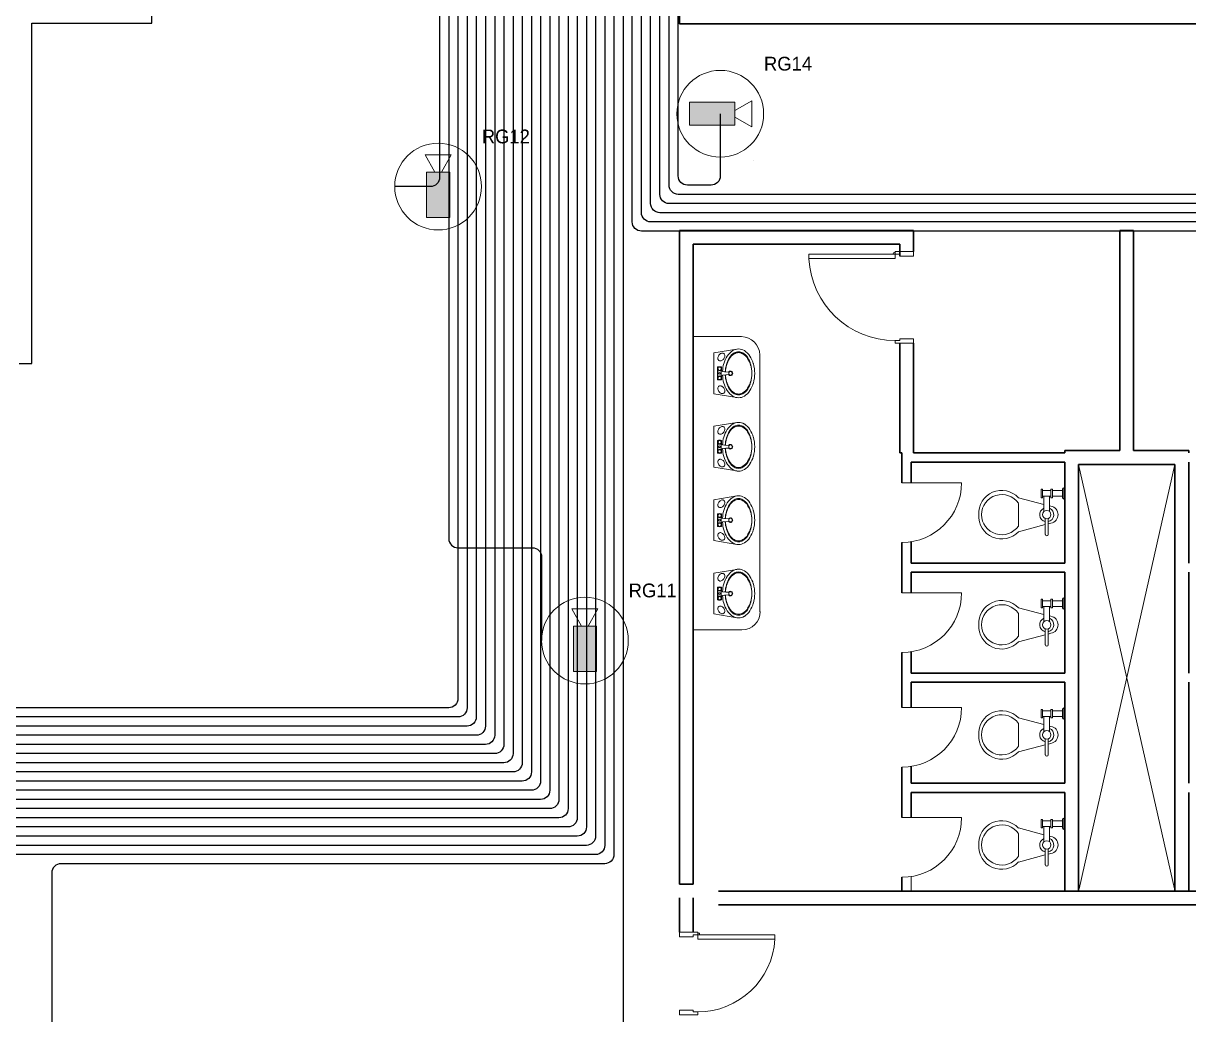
# Model space of a CAD drawing. Extents: x -59 to 582, y -1177 to 100.
# Drawn here: x 238.97 to 251.68, y -51.1 to -40.3 of the extents above; entities that cross this region are included whole.
import ezdxf
from ezdxf.enums import TextEntityAlignment as Align

# ---------------------------------------------------------------- set-up
doc = ezdxf.new("R2010")
doc.units = 0
doc.header["$LTSCALE"] = 0.15
for name, color, linetype in [('0 CCTV', 252, 'Continuous'), ('0 sockets', 252, 'Continuous'), ('AUTOINCR', 7, 'Continuous'), ('CCTV', 4, 'Continuous'), ('grocol', 252, 'Continuous')]:
    doc.layers.add(name, color=color, linetype=linetype)
for name, color, linetype, lineweight in [('anal', 252, 'Continuous', 20), ('DOOR', 252, 'Continuous', 20), ('E-LT-CKT-NM', 7, 'Continuous', 30), ('FIXT', 252, 'Continuous', 9), ('FUR', 252, 'Continuous', 9), ('sofa', 252, 'Continuous', 9), ('T-CCTV', 7, 'Continuous', 0), ('wall', 252, 'Continuous', 30), ('WC', 252, 'Continuous', 9)]:
    doc.layers.add(name, color=color, linetype=linetype, lineweight=lineweight)
doc.styles.add('SDC-TEXT-ARB', font='sdc-arb.shx')

# ---------------------------------------------------------------- blocks, each defined once
blk = doc.blocks.new('D90')
at = {"layer": 'DOOR'}
for points in [[(0.03, 0.2), (0.03, 1.04), (0.078, 1.04), (0.078, 0.2)], [(0.03, 0.2), (0, 0.2), (0, 0), (0.05, 0), (0.05, 0.15), (0.03, 0.15)], [(0.87, 0.2), (0.9, 0.2), (0.9, 0), (0.85, 0), (0.85, 0.15), (0.87, 0.15)]]:
    blk.add_lwpolyline(points, close=True, dxfattribs=at)
blk.add_circle((0.02, 0.21), 0.01, dxfattribs=at)
blk.add_arc((0.025, 0.197), 0.845, 0.2218, 86.3889, dxfattribs=at)
blk = doc.blocks.new('D100')
at = {"layer": 'DOOR'}
for points in [[(0.03, 0.2), (0.03, 1.14), (0.078, 1.14), (0.078, 0.2)], [(0.03, 0.2), (0, 0.2), (0, 0), (0.05, 0), (0.05, 0.15), (0.03, 0.15)], [(0.97, 0.2), (1, 0.2), (1, 0), (0.95, 0), (0.95, 0.15), (0.97, 0.15)]]:
    blk.add_lwpolyline(points, close=True, dxfattribs=at)
blk.add_circle((0.02, 0.21), 0.01, dxfattribs=at)
blk.add_arc((0.029, 0.2), 0.941, 0.0029, 86.9663, dxfattribs=at)
blk = doc.blocks.new('ARCH')
at = {"layer": 'anal'}
for p, q in [((46.275, 345.117), (46.8, 345.117)), ((47, 344.917), (47, 342.117)), ((46.806, 341.921), (46.275, 341.921))]:
    blk.add_line(p, q, dxfattribs=at)
for centre, start, end in [((46.8, 344.917), 0, 90), ((46.806, 342.121), 270, 0)]:
    blk.add_arc(centre, 0.2, start, end, dxfattribs=at)
at = {"layer": 'DOOR'}
for p, q in [((48.55, 343.525), (49.2, 343.525)), ((48.55, 342.325), (49.2, 342.325)), ((48.55, 341.075), (49.2, 341.075)), ((48.55, 339.875), (49.2, 339.875))]:
    blk.add_line(p, q, dxfattribs=at)
for centre in [(48.55, 343.525), (48.55, 342.325), (48.55, 341.075), (48.55, 339.875)]:
    blk.add_arc(centre, 0.65, 270, 0, dxfattribs=at)
at = {"layer": 'FIXT'}
for p, q in [((46.75, 344.981), (46.5, 344.94)), ((46.5, 344.94), (46.5, 344.495)), ((46.544, 344.786), (46.539, 344.787)), ((46.553, 344.787), (46.539, 344.787)), ((46.539, 344.787), (46.539, 344.647)), ((46.544, 344.786), (46.544, 344.78)), ((46.551, 344.786), (46.544, 344.786)), ((46.544, 344.754), (46.544, 344.68)), ((46.584, 344.787), (46.571, 344.787)), ((46.58, 344.786), (46.573, 344.786)), ((46.58, 344.786), (46.584, 344.787)), ((46.58, 344.786), (46.58, 344.78)), ((46.58, 344.754), (46.58, 344.68)), ((46.584, 344.787), (46.584, 344.756)), ((46.662, 344.73), (46.598, 344.737)), ((46.664, 344.731), (46.616, 344.735)), ((46.662, 344.73), (46.664, 344.731)), ((46.544, 344.648), (46.539, 344.647)), ((46.553, 344.647), (46.539, 344.647)), ((46.544, 344.648), (46.544, 344.654)), ((46.551, 344.648), (46.544, 344.648)), ((46.584, 344.647), (46.571, 344.647)), ((46.58, 344.648), (46.573, 344.648)), ((46.58, 344.648), (46.58, 344.654)), ((46.58, 344.648), (46.584, 344.647)), ((46.584, 344.647), (46.584, 344.678)), ((46.662, 344.704), (46.598, 344.697)), ((46.664, 344.703), (46.616, 344.699)), ((46.662, 344.704), (46.664, 344.703)), ((46.5, 344.495), (46.75, 344.453)), ((46.75, 344.181), (46.5, 344.14)), ((46.5, 344.14), (46.5, 343.695)), ((46.544, 343.986), (46.539, 343.987)), ((46.553, 343.987), (46.539, 343.987)), ((46.539, 343.987), (46.539, 343.847)), ((46.544, 343.986), (46.544, 343.98)), ((46.551, 343.986), (46.544, 343.986)), ((46.544, 343.954), (46.544, 343.88)), ((46.584, 343.987), (46.571, 343.987)), ((46.58, 343.986), (46.573, 343.986)), ((46.58, 343.986), (46.584, 343.987)), ((46.58, 343.986), (46.58, 343.98)), ((46.58, 343.954), (46.58, 343.88)), ((46.584, 343.987), (46.584, 343.956)), ((46.544, 343.848), (46.539, 343.847)), ((46.553, 343.847), (46.539, 343.847)), ((46.544, 343.848), (46.544, 343.854)), ((46.551, 343.848), (46.544, 343.848)), ((46.584, 343.847), (46.571, 343.847)), ((46.58, 343.848), (46.573, 343.848)), ((46.58, 343.848), (46.58, 343.854)), ((46.58, 343.848), (46.584, 343.847)), ((46.584, 343.847), (46.584, 343.878)), ((46.662, 343.93), (46.598, 343.937)), ((46.662, 343.904), (46.598, 343.897)), ((46.664, 343.931), (46.616, 343.935)), ((46.664, 343.903), (46.616, 343.899)), ((46.662, 343.93), (46.664, 343.931)), ((46.662, 343.904), (46.664, 343.903)), ((46.5, 343.695), (46.75, 343.653)), ((46.75, 343.381), (46.5, 343.34)), ((46.5, 343.34), (46.5, 342.895)), ((46.539, 343.187), (46.539, 343.047)), ((46.544, 343.186), (46.539, 343.187)), ((46.553, 343.187), (46.539, 343.187)), ((46.544, 343.186), (46.544, 343.18)), ((46.551, 343.186), (46.544, 343.186)), ((46.544, 343.154), (46.544, 343.08)), ((46.584, 343.187), (46.571, 343.187)), ((46.58, 343.186), (46.573, 343.186)), ((46.58, 343.186), (46.584, 343.187)), ((46.58, 343.186), (46.58, 343.18)), ((46.58, 343.154), (46.58, 343.08)), ((46.584, 343.187), (46.584, 343.156)), ((46.584, 343.047), (46.584, 343.078)), ((46.662, 343.13), (46.598, 343.137)), ((46.662, 343.104), (46.598, 343.097)), ((46.664, 343.131), (46.616, 343.135)), ((46.664, 343.103), (46.616, 343.099)), ((46.662, 343.13), (46.664, 343.131)), ((46.662, 343.104), (46.664, 343.103)), ((46.544, 343.048), (46.539, 343.047)), ((46.553, 343.047), (46.539, 343.047)), ((46.544, 343.048), (46.544, 343.054)), ((46.551, 343.048), (46.544, 343.048)), ((46.584, 343.047), (46.571, 343.047)), ((46.58, 343.048), (46.573, 343.048)), ((46.58, 343.048), (46.58, 343.054)), ((46.58, 343.048), (46.584, 343.047)), ((46.5, 342.895), (46.75, 342.853)), ((46.75, 342.581), (46.5, 342.54)), ((46.5, 342.54), (46.5, 342.095)), ((46.544, 342.386), (46.539, 342.387)), ((46.553, 342.387), (46.539, 342.387)), ((46.539, 342.387), (46.539, 342.247)), ((46.544, 342.386), (46.544, 342.38)), ((46.551, 342.386), (46.544, 342.386)), ((46.544, 342.354), (46.544, 342.28)), ((46.584, 342.387), (46.571, 342.387)), ((46.58, 342.386), (46.573, 342.386)), ((46.58, 342.386), (46.584, 342.387)), ((46.58, 342.386), (46.58, 342.38)), ((46.58, 342.354), (46.58, 342.28)), ((46.584, 342.387), (46.584, 342.356)), ((46.662, 342.33), (46.598, 342.337)), ((46.662, 342.304), (46.598, 342.297)), ((46.664, 342.331), (46.616, 342.335)), ((46.664, 342.303), (46.616, 342.299)), ((46.662, 342.33), (46.664, 342.331)), ((46.662, 342.304), (46.664, 342.303)), ((46.544, 342.248), (46.539, 342.247)), ((46.553, 342.247), (46.539, 342.247)), ((46.544, 342.248), (46.544, 342.254)), ((46.551, 342.248), (46.544, 342.248)), ((46.584, 342.247), (46.571, 342.247)), ((46.58, 342.248), (46.573, 342.248)), ((46.58, 342.248), (46.58, 342.254)), ((46.58, 342.248), (46.584, 342.247)), ((46.584, 342.247), (46.584, 342.278)), ((46.5, 342.095), (46.75, 342.053))]:
    blk.add_line(p, q, dxfattribs=at)
for centre, radius in [((46.562, 344.767), 0.022), ((46.562, 344.767), 0.0173), ((46.562, 344.717), 0.0095), ((46.562, 344.667), 0.022), ((46.562, 344.667), 0.0173), ((46.562, 343.967), 0.022), ((46.562, 343.967), 0.0173), ((46.562, 343.867), 0.022), ((46.562, 343.867), 0.0173), ((46.562, 343.917), 0.0095), ((46.562, 343.167), 0.022), ((46.562, 343.067), 0.022), ((46.562, 343.167), 0.0173), ((46.562, 343.067), 0.0173), ((46.562, 343.117), 0.0095), ((46.562, 342.367), 0.022), ((46.562, 342.367), 0.0173), ((46.562, 342.317), 0.0095), ((46.562, 342.267), 0.022), ((46.562, 342.267), 0.0173)]:
    blk.add_circle(centre, radius, dxfattribs=at)
for centre, radius, start, end in [((46.769, 344.864), 0.119, 90, 122.0725), ((46.769, 344.864), 0.119, 57.9275, 90), ((46.591, 344.883), 0.0477, 162.1518, 181.6897), ((46.579, 344.882), 0.036, 181.6897, 205.9295), ((46.606, 344.878), 0.0632, 145, 162.1518), ((46.568, 344.877), 0.0237, 205.9295, 235), ((46.606, 344.878), 0.0632, 127.8482, 145), ((46.568, 344.877), 0.0237, 235, 264.0705), ((46.569, 344.889), 0.036, 264.0705, 288.3103), ((46.596, 344.89), 0.0477, 108.3103, 127.8482), ((46.592, 344.901), 0.036, 84.0705, 108.3103), ((46.566, 344.9), 0.0477, 288.3103, 307.8482), ((46.556, 344.913), 0.0632, 307.8482, 325), ((46.594, 344.914), 0.0237, 55, 84.0705), ((46.594, 344.914), 0.0237, 25.9295, 55), ((46.884, 344.747), 0.285, 146.5346, 164.6876), ((46.556, 344.913), 0.0632, 325, 342.1518), ((46.583, 344.908), 0.036, 1.6897, 25.9295), ((46.571, 344.908), 0.0477, 342.1518, 1.6897), ((46.884, 344.747), 0.255, 146.5346, 164.6876), ((46.884, 344.737), 0.255, 146.5346, 164.6876), ((46.814, 344.794), 0.202, 122.0725, 146.5346), ((46.814, 344.794), 0.172, 122.0725, 146.5346), ((46.814, 344.784), 0.172, 122.0725, 146.5346), ((46.769, 344.864), 0.0886, 90, 122.0725), ((46.769, 344.854), 0.0886, 90, 122.0725), ((46.769, 344.864), 0.0886, 57.9275, 90), ((46.769, 344.854), 0.0886, 57.9275, 90), ((46.725, 344.794), 0.172, 33.4654, 57.9275), ((46.725, 344.784), 0.172, 33.4654, 57.9275), ((46.725, 344.794), 0.202, 33.4654, 57.9275), ((46.655, 344.747), 0.255, 15.3124, 33.4654), ((46.655, 344.737), 0.255, 15.3124, 33.4654), ((46.655, 344.747), 0.285, 15.3124, 33.4654), ((46.533, 344.767), 0.0115, 315.8561, 44.1439), ((46.562, 344.796), 0.0115, 225.8561, 314.1439), ((46.562, 344.738), 0.0115, 45.8561, 134.1439), ((46.591, 344.767), 0.0115, 135.8561, 224.1439), ((46.6, 344.757), 0.02, 186.6527, 264.0223), ((46.604, 344.756), 0.02, 180, 254.9387), ((46.994, 344.717), 0.4, 164.6876, 176.8829), ((46.994, 344.717), 0.37, 164.6876, 177.3133), ((46.994, 344.707), 0.37, 164.6876, 175.771), ((46.681, 344.717), 0.025, 211.8827, 148.1173), ((46.565, 344.717), 0.0978, 352.2121, 7.7879), ((46.681, 344.717), 0.02, 90, 148.5007), ((46.565, 344.717), 0.099, 351.872, 8.128), ((46.681, 344.717), 0.02, 270, 90), ((46.545, 344.717), 0.37, 0, 15.3124), ((46.545, 344.707), 0.37, 1.5476, 15.3124), ((46.545, 344.727), 0.37, 344.6876, 358.4524), ((46.545, 344.717), 0.37, 344.6876, 0), ((46.545, 344.717), 0.4, 0, 15.3124), ((46.545, 344.717), 0.4, 344.6876, 0), ((46.533, 344.667), 0.0115, 315.8561, 44.1439), ((46.562, 344.696), 0.0115, 225.8561, 314.1439), ((46.562, 344.638), 0.0115, 45.8561, 134.1439), ((46.591, 344.667), 0.0115, 135.8561, 224.1439), ((46.6, 344.677), 0.02, 95.9777, 173.3473), ((46.604, 344.678), 0.02, 105.0613, 180), ((46.994, 344.717), 0.4, 183.1171, 195.3124), ((46.884, 344.687), 0.285, 195.3124, 213.4654), ((46.994, 344.717), 0.37, 182.6867, 195.3124), ((46.994, 344.727), 0.37, 184.229, 195.3124), ((46.884, 344.697), 0.255, 195.3124, 213.4654), ((46.884, 344.687), 0.255, 195.3124, 213.4654), ((46.681, 344.717), 0.02, 211.4993, 270), ((46.655, 344.697), 0.255, 326.5346, 344.6876), ((46.655, 344.687), 0.255, 326.5346, 344.6876), ((46.655, 344.687), 0.285, 326.5346, 344.6876), ((46.579, 344.552), 0.036, 154.0705, 178.3103), ((46.591, 344.551), 0.0477, 178.3103, 197.8482), ((46.606, 344.556), 0.0632, 197.8482, 215), ((46.568, 344.557), 0.0237, 125, 154.0705), ((46.568, 344.557), 0.0237, 95.9295, 125), ((46.606, 344.556), 0.0632, 215, 232.1518), ((46.569, 344.545), 0.036, 71.6897, 95.9295), ((46.596, 344.544), 0.0477, 232.1518, 251.6897), ((46.566, 344.534), 0.0477, 52.1518, 71.6897), ((46.592, 344.533), 0.036, 251.6897, 275.9295), ((46.556, 344.522), 0.0632, 35, 52.1518), ((46.594, 344.521), 0.0237, 275.9295, 305), ((46.594, 344.521), 0.0237, 305, 334.0705), ((46.556, 344.522), 0.0632, 17.8482, 35), ((46.583, 344.526), 0.036, 334.0705, 358.3103), ((46.571, 344.526), 0.0477, 358.3103, 17.8482), ((46.814, 344.64), 0.202, 213.4654, 237.9275), ((46.814, 344.65), 0.172, 213.4654, 237.9275), ((46.814, 344.64), 0.172, 213.4654, 237.9275), ((46.769, 344.57), 0.119, 237.9275, 270), ((46.769, 344.58), 0.0886, 237.9275, 270), ((46.769, 344.57), 0.0886, 237.9275, 270), ((46.769, 344.58), 0.0886, 270, 302.0725), ((46.769, 344.57), 0.0886, 270, 302.0725), ((46.769, 344.57), 0.119, 270, 302.0725), ((46.725, 344.65), 0.172, 302.0725, 326.5346), ((46.725, 344.64), 0.172, 302.0725, 326.5346), ((46.725, 344.64), 0.202, 302.0725, 326.5346), ((46.591, 344.083), 0.0477, 162.1518, 181.6897), ((46.579, 344.082), 0.036, 181.6897, 205.9295), ((46.606, 344.078), 0.0632, 145, 162.1518), ((46.606, 344.078), 0.0632, 127.8482, 145), ((46.596, 344.09), 0.0477, 108.3103, 127.8482), ((46.592, 344.101), 0.036, 84.0705, 108.3103), ((46.594, 344.114), 0.0237, 55, 84.0705), ((46.594, 344.114), 0.0237, 25.9295, 55), ((46.884, 343.947), 0.285, 146.5346, 164.6876), ((46.556, 344.113), 0.0632, 325, 342.1518), ((46.583, 344.108), 0.036, 1.6897, 25.9295), ((46.571, 344.108), 0.0477, 342.1518, 1.6897), ((46.884, 343.947), 0.255, 146.5346, 164.6876), ((46.884, 343.937), 0.255, 146.5346, 164.6876), ((46.814, 343.994), 0.202, 122.0725, 146.5346), ((46.814, 343.994), 0.172, 122.0725, 146.5346), ((46.814, 343.984), 0.172, 122.0725, 146.5346), ((46.769, 344.064), 0.119, 90, 122.0725), ((46.769, 344.064), 0.0886, 90, 122.0725), ((46.769, 344.054), 0.0886, 90, 122.0725), ((46.769, 344.064), 0.119, 57.9275, 90), ((46.769, 344.064), 0.0886, 57.9275, 90), ((46.769, 344.054), 0.0886, 57.9275, 90), ((46.725, 343.994), 0.172, 33.4654, 57.9275), ((46.725, 343.984), 0.172, 33.4654, 57.9275), ((46.725, 343.994), 0.202, 33.4654, 57.9275), ((46.655, 343.947), 0.255, 15.3124, 33.4654), ((46.655, 343.937), 0.255, 15.3124, 33.4654), ((46.655, 343.947), 0.285, 15.3124, 33.4654), ((46.533, 343.967), 0.0115, 315.8561, 44.1439), ((46.568, 344.077), 0.0237, 205.9295, 235), ((46.568, 344.077), 0.0237, 235, 264.0705), ((46.562, 343.996), 0.0115, 225.8561, 314.1439), ((46.569, 344.089), 0.036, 264.0705, 288.3103), ((46.591, 343.967), 0.0115, 135.8561, 224.1439), ((46.6, 343.957), 0.02, 186.6527, 264.0223), ((46.566, 344.1), 0.0477, 288.3103, 307.8482), ((46.604, 343.956), 0.02, 180, 254.9387), ((46.556, 344.113), 0.0632, 307.8482, 325), ((46.994, 343.917), 0.4, 164.6876, 176.8829), ((46.994, 343.917), 0.37, 164.6876, 177.3133), ((46.994, 343.907), 0.37, 164.6876, 175.771), ((46.545, 343.917), 0.37, 0, 15.3124), ((46.545, 343.907), 0.37, 1.5476, 15.3124), ((46.545, 343.917), 0.4, 0, 15.3124), ((46.533, 343.867), 0.0115, 315.8561, 44.1439), ((46.562, 343.938), 0.0115, 45.8561, 134.1439), ((46.562, 343.896), 0.0115, 225.8561, 314.1439), ((46.562, 343.838), 0.0115, 45.8561, 134.1439), ((46.591, 343.867), 0.0115, 135.8561, 224.1439), ((46.6, 343.877), 0.02, 95.9777, 173.3473), ((46.604, 343.878), 0.02, 105.0613, 180), ((46.994, 343.917), 0.4, 183.1171, 195.3124), ((46.994, 343.917), 0.37, 182.6867, 195.3124), ((46.994, 343.927), 0.37, 184.229, 195.3124), ((46.884, 343.897), 0.255, 195.3124, 213.4654), ((46.681, 343.917), 0.025, 211.8827, 148.1173), ((46.565, 343.917), 0.0978, 352.2121, 7.7879), ((46.681, 343.917), 0.02, 90, 148.5007), ((46.565, 343.917), 0.099, 351.872, 8.128), ((46.681, 343.917), 0.02, 211.4993, 270), ((46.681, 343.917), 0.02, 270, 90), ((46.655, 343.897), 0.255, 326.5346, 344.6876), ((46.545, 343.927), 0.37, 344.6876, 358.4524), ((46.545, 343.917), 0.37, 344.6876, 0), ((46.545, 343.917), 0.4, 344.6876, 0), ((46.579, 343.752), 0.036, 154.0705, 178.3103), ((46.591, 343.751), 0.0477, 178.3103, 197.8482), ((46.606, 343.756), 0.0632, 197.8482, 215), ((46.568, 343.757), 0.0237, 125, 154.0705), ((46.568, 343.757), 0.0237, 95.9295, 125), ((46.606, 343.756), 0.0632, 215, 232.1518), ((46.569, 343.745), 0.036, 71.6897, 95.9295), ((46.596, 343.744), 0.0477, 232.1518, 251.6897), ((46.566, 343.734), 0.0477, 52.1518, 71.6897), ((46.592, 343.733), 0.036, 251.6897, 275.9295), ((46.556, 343.722), 0.0632, 35, 52.1518), ((46.594, 343.721), 0.0237, 275.9295, 305), ((46.594, 343.721), 0.0237, 305, 334.0705), ((46.884, 343.887), 0.285, 195.3124, 213.4654), ((46.556, 343.722), 0.0632, 17.8482, 35), ((46.583, 343.726), 0.036, 334.0705, 358.3103), ((46.571, 343.726), 0.0477, 358.3103, 17.8482), ((46.884, 343.887), 0.255, 195.3124, 213.4654), ((46.814, 343.84), 0.202, 213.4654, 237.9275), ((46.814, 343.85), 0.172, 213.4654, 237.9275), ((46.814, 343.84), 0.172, 213.4654, 237.9275), ((46.769, 343.78), 0.0886, 237.9275, 270), ((46.769, 343.78), 0.0886, 270, 302.0725), ((46.725, 343.85), 0.172, 302.0725, 326.5346), ((46.725, 343.84), 0.172, 302.0725, 326.5346), ((46.725, 343.84), 0.202, 302.0725, 326.5346), ((46.655, 343.887), 0.255, 326.5346, 344.6876), ((46.655, 343.887), 0.285, 326.5346, 344.6876), ((46.769, 343.77), 0.119, 237.9275, 270), ((46.769, 343.77), 0.0886, 237.9275, 270), ((46.769, 343.77), 0.0886, 270, 302.0725), ((46.769, 343.77), 0.119, 270, 302.0725), ((46.606, 343.278), 0.0632, 127.8482, 145), ((46.596, 343.29), 0.0477, 108.3103, 127.8482), ((46.592, 343.301), 0.036, 84.0705, 108.3103), ((46.594, 343.314), 0.0237, 55, 84.0705), ((46.594, 343.314), 0.0237, 25.9295, 55), ((46.583, 343.308), 0.036, 1.6897, 25.9295), ((46.814, 343.194), 0.202, 122.0725, 146.5346), ((46.814, 343.194), 0.172, 122.0725, 146.5346), ((46.814, 343.184), 0.172, 122.0725, 146.5346), ((46.769, 343.264), 0.119, 90, 122.0725), ((46.769, 343.264), 0.0886, 90, 122.0725), ((46.769, 343.254), 0.0886, 90, 122.0725), ((46.769, 343.264), 0.119, 57.9275, 90), ((46.769, 343.264), 0.0886, 57.9275, 90), ((46.769, 343.254), 0.0886, 57.9275, 90), ((46.725, 343.194), 0.172, 33.4654, 57.9275), ((46.725, 343.184), 0.172, 33.4654, 57.9275), ((46.725, 343.194), 0.202, 33.4654, 57.9275), ((46.591, 343.283), 0.0477, 162.1518, 181.6897), ((46.579, 343.282), 0.036, 181.6897, 205.9295), ((46.606, 343.278), 0.0632, 145, 162.1518), ((46.568, 343.277), 0.0237, 205.9295, 235), ((46.568, 343.277), 0.0237, 235, 264.0705), ((46.569, 343.289), 0.036, 264.0705, 288.3103), ((46.566, 343.3), 0.0477, 288.3103, 307.8482), ((46.556, 343.313), 0.0632, 307.8482, 325), ((46.994, 343.117), 0.4, 164.6876, 176.8829), ((46.884, 343.147), 0.285, 146.5346, 164.6876), ((46.556, 343.313), 0.0632, 325, 342.1518), ((46.571, 343.308), 0.0477, 342.1518, 1.6897), ((46.994, 343.117), 0.37, 164.6876, 177.3133), ((46.994, 343.107), 0.37, 164.6876, 175.771), ((46.884, 343.147), 0.255, 146.5346, 164.6876), ((46.884, 343.137), 0.255, 146.5346, 164.6876), ((46.655, 343.147), 0.255, 15.3124, 33.4654), ((46.655, 343.137), 0.255, 15.3124, 33.4654), ((46.655, 343.147), 0.285, 15.3124, 33.4654), ((46.545, 343.117), 0.37, 0, 15.3124), ((46.545, 343.107), 0.37, 1.5476, 15.3124), ((46.545, 343.117), 0.4, 0, 15.3124), ((46.533, 343.167), 0.0115, 315.8561, 44.1439), ((46.533, 343.067), 0.0115, 315.8561, 44.1439), ((46.562, 343.196), 0.0115, 225.8561, 314.1439), ((46.562, 343.138), 0.0115, 45.8561, 134.1439), ((46.562, 343.096), 0.0115, 225.8561, 314.1439), ((46.591, 343.167), 0.0115, 135.8561, 224.1439), ((46.591, 343.067), 0.0115, 135.8561, 224.1439), ((46.6, 343.157), 0.02, 186.6527, 264.0223), ((46.6, 343.077), 0.02, 95.9777, 173.3473), ((46.604, 343.156), 0.02, 180, 254.9387), ((46.604, 343.078), 0.02, 105.0613, 180), ((46.994, 343.117), 0.4, 183.1171, 195.3124), ((46.994, 343.117), 0.37, 182.6867, 195.3124), ((46.994, 343.127), 0.37, 184.229, 195.3124), ((46.681, 343.117), 0.025, 211.8827, 148.1173), ((46.565, 343.117), 0.0978, 352.2121, 7.7879), ((46.681, 343.117), 0.02, 90, 148.5007), ((46.565, 343.117), 0.099, 351.872, 8.128), ((46.681, 343.117), 0.02, 211.4993, 270), ((46.681, 343.117), 0.02, 270, 90), ((46.545, 343.127), 0.37, 344.6876, 358.4524), ((46.545, 343.117), 0.37, 344.6876, 0), ((46.545, 343.117), 0.4, 344.6876, 0), ((46.579, 342.952), 0.036, 154.0705, 178.3103), ((46.591, 342.951), 0.0477, 178.3103, 197.8482), ((46.606, 342.956), 0.0632, 197.8482, 215), ((46.568, 342.957), 0.0237, 125, 154.0705), ((46.562, 343.038), 0.0115, 45.8561, 134.1439), ((46.568, 342.957), 0.0237, 95.9295, 125), ((46.569, 342.945), 0.036, 71.6897, 95.9295), ((46.566, 342.934), 0.0477, 52.1518, 71.6897), ((46.556, 342.922), 0.0632, 35, 52.1518), ((46.884, 343.087), 0.285, 195.3124, 213.4654), ((46.556, 342.922), 0.0632, 17.8482, 35), ((46.571, 342.926), 0.0477, 358.3103, 17.8482), ((46.884, 343.097), 0.255, 195.3124, 213.4654), ((46.884, 343.087), 0.255, 195.3124, 213.4654), ((46.814, 343.05), 0.172, 213.4654, 237.9275), ((46.814, 343.04), 0.172, 213.4654, 237.9275), ((46.725, 343.05), 0.172, 302.0725, 326.5346), ((46.725, 343.04), 0.172, 302.0725, 326.5346), ((46.655, 343.097), 0.255, 326.5346, 344.6876), ((46.655, 343.087), 0.255, 326.5346, 344.6876), ((46.655, 343.087), 0.285, 326.5346, 344.6876), ((46.606, 342.956), 0.0632, 215, 232.1518), ((46.596, 342.944), 0.0477, 232.1518, 251.6897), ((46.592, 342.933), 0.036, 251.6897, 275.9295), ((46.594, 342.921), 0.0237, 275.9295, 305), ((46.594, 342.921), 0.0237, 305, 334.0705), ((46.583, 342.926), 0.036, 334.0705, 358.3103), ((46.814, 343.04), 0.202, 213.4654, 237.9275), ((46.769, 342.97), 0.119, 237.9275, 270), ((46.769, 342.98), 0.0886, 237.9275, 270), ((46.769, 342.97), 0.0886, 237.9275, 270), ((46.769, 342.98), 0.0886, 270, 302.0725), ((46.769, 342.97), 0.0886, 270, 302.0725), ((46.769, 342.97), 0.119, 270, 302.0725), ((46.725, 343.04), 0.202, 302.0725, 326.5346), ((46.814, 342.394), 0.202, 122.0725, 146.5346), ((46.769, 342.464), 0.119, 90, 122.0725), ((46.769, 342.464), 0.119, 57.9275, 90), ((46.725, 342.394), 0.202, 33.4654, 57.9275), ((46.591, 342.483), 0.0477, 162.1518, 181.6897), ((46.579, 342.482), 0.036, 181.6897, 205.9295), ((46.606, 342.478), 0.0632, 145, 162.1518), ((46.568, 342.477), 0.0237, 205.9295, 235), ((46.606, 342.478), 0.0632, 127.8482, 145), ((46.568, 342.477), 0.0237, 235, 264.0705), ((46.569, 342.489), 0.036, 264.0705, 288.3103), ((46.596, 342.49), 0.0477, 108.3103, 127.8482), ((46.592, 342.501), 0.036, 84.0705, 108.3103), ((46.566, 342.5), 0.0477, 288.3103, 307.8482), ((46.556, 342.513), 0.0632, 307.8482, 325), ((46.594, 342.514), 0.0237, 55, 84.0705), ((46.594, 342.514), 0.0237, 25.9295, 55), ((46.884, 342.347), 0.285, 146.5346, 164.6876), ((46.556, 342.513), 0.0632, 325, 342.1518), ((46.583, 342.508), 0.036, 1.6897, 25.9295), ((46.571, 342.508), 0.0477, 342.1518, 1.6897), ((46.884, 342.347), 0.255, 146.5346, 164.6876), ((46.884, 342.337), 0.255, 146.5346, 164.6876), ((46.814, 342.394), 0.172, 122.0725, 146.5346), ((46.814, 342.384), 0.172, 122.0725, 146.5346), ((46.769, 342.464), 0.0886, 90, 122.0725), ((46.769, 342.454), 0.0886, 90, 122.0725), ((46.769, 342.464), 0.0886, 57.9275, 90), ((46.769, 342.454), 0.0886, 57.9275, 90), ((46.725, 342.394), 0.172, 33.4654, 57.9275), ((46.725, 342.384), 0.172, 33.4654, 57.9275), ((46.655, 342.347), 0.255, 15.3124, 33.4654), ((46.655, 342.337), 0.255, 15.3124, 33.4654), ((46.655, 342.347), 0.285, 15.3124, 33.4654), ((46.533, 342.367), 0.0115, 315.8561, 44.1439), ((46.562, 342.396), 0.0115, 225.8561, 314.1439), ((46.562, 342.338), 0.0115, 45.8561, 134.1439), ((46.591, 342.367), 0.0115, 135.8561, 224.1439), ((46.6, 342.357), 0.02, 186.6527, 264.0223), ((46.604, 342.356), 0.02, 180, 254.9387), ((46.994, 342.317), 0.4, 164.6876, 176.8829), ((46.994, 342.317), 0.37, 164.6876, 177.3133), ((46.994, 342.317), 0.37, 182.6867, 195.3124), ((46.994, 342.307), 0.37, 164.6876, 175.771), ((46.994, 342.327), 0.37, 184.229, 195.3124), ((46.681, 342.317), 0.025, 211.8827, 148.1173), ((46.565, 342.317), 0.0978, 352.2121, 7.7879), ((46.681, 342.317), 0.02, 90, 148.5007), ((46.565, 342.317), 0.099, 351.872, 8.128), ((46.681, 342.317), 0.02, 211.4993, 270), ((46.681, 342.317), 0.02, 270, 90), ((46.545, 342.317), 0.37, 0, 15.3124), ((46.545, 342.307), 0.37, 1.5476, 15.3124), ((46.545, 342.327), 0.37, 344.6876, 358.4524), ((46.545, 342.317), 0.37, 344.6876, 0), ((46.545, 342.317), 0.4, 0, 15.3124), ((46.545, 342.317), 0.4, 344.6876, 0), ((46.533, 342.267), 0.0115, 315.8561, 44.1439), ((46.568, 342.157), 0.0237, 125, 154.0705), ((46.562, 342.296), 0.0115, 225.8561, 314.1439), ((46.562, 342.238), 0.0115, 45.8561, 134.1439), ((46.568, 342.157), 0.0237, 95.9295, 125), ((46.569, 342.145), 0.036, 71.6897, 95.9295), ((46.591, 342.267), 0.0115, 135.8561, 224.1439), ((46.6, 342.277), 0.02, 95.9777, 173.3473), ((46.566, 342.134), 0.0477, 52.1518, 71.6897), ((46.604, 342.278), 0.02, 105.0613, 180), ((46.994, 342.317), 0.4, 183.1171, 195.3124), ((46.884, 342.287), 0.285, 195.3124, 213.4654), ((46.884, 342.297), 0.255, 195.3124, 213.4654), ((46.884, 342.287), 0.255, 195.3124, 213.4654), ((46.655, 342.297), 0.255, 326.5346, 344.6876), ((46.655, 342.287), 0.255, 326.5346, 344.6876), ((46.655, 342.287), 0.285, 326.5346, 344.6876), ((46.579, 342.152), 0.036, 154.0705, 178.3103), ((46.591, 342.151), 0.0477, 178.3103, 197.8482), ((46.606, 342.156), 0.0632, 197.8482, 215), ((46.606, 342.156), 0.0632, 215, 232.1518), ((46.596, 342.144), 0.0477, 232.1518, 251.6897), ((46.592, 342.133), 0.036, 251.6897, 275.9295), ((46.556, 342.122), 0.0632, 35, 52.1518), ((46.594, 342.121), 0.0237, 275.9295, 305), ((46.594, 342.121), 0.0237, 305, 334.0705), ((46.556, 342.122), 0.0632, 17.8482, 35), ((46.583, 342.126), 0.036, 334.0705, 358.3103), ((46.571, 342.126), 0.0477, 358.3103, 17.8482), ((46.814, 342.24), 0.202, 213.4654, 237.9275), ((46.814, 342.25), 0.172, 213.4654, 237.9275), ((46.814, 342.24), 0.172, 213.4654, 237.9275), ((46.769, 342.17), 0.119, 237.9275, 270), ((46.769, 342.18), 0.0886, 237.9275, 270), ((46.769, 342.17), 0.0886, 237.9275, 270), ((46.769, 342.18), 0.0886, 270, 302.0725), ((46.769, 342.17), 0.0886, 270, 302.0725), ((46.769, 342.17), 0.119, 270, 302.0725), ((46.725, 342.25), 0.172, 302.0725, 326.5346), ((46.725, 342.24), 0.172, 302.0725, 326.5346), ((46.725, 342.24), 0.202, 302.0725, 326.5346)]:
    blk.add_arc(centre, radius, start, end, dxfattribs=at)
at = {"layer": 'grocol', "ltscale": 0.5}
for p, q in [((40.374, 348.532), (40.374, 348.673)), ((39.068, 344.826), (39.068, 348.532)), ((39.068, 348.532), (40.374, 348.532)), ((38.927, 344.826), (39.068, 344.826))]:
    blk.add_line(p, q, dxfattribs=at)
at = {"layer": 'sofa'}
for p, q in [((51.519, 339.1), (50.475, 343.725)), ((51.525, 343.725), (50.481, 339.1))]:
    blk.add_line(p, q, dxfattribs=at)
at = {"layer": 'wall'}
for p, q in [((46.125, 355.275), (46.125, 348.525)), ((46.125, 348.525), (55.8, 348.525)), ((46.125, 346.275), (48.675, 346.275)), ((46.125, 339.15), (46.125, 346.275)), ((48.675, 346.275), (48.675, 346.045)), ((50.925, 346.275), (51.075, 346.275)), ((50.925, 343.875), (50.925, 346.275)), ((51.075, 343.875), (51.075, 346.275)), ((46.275, 346.125), (48.525, 346.125)), ((46.275, 339.15), (46.275, 346.125)), ((48.525, 346.125), (48.525, 345.995)), ((48.525, 345.045), (48.525, 343.85)), ((48.675, 345.045), (48.675, 343.85)), ((48.55, 343.85), (48.525, 343.85)), ((48.55, 343.85), (48.55, 343.525)), ((50.325, 343.85), (48.675, 343.85)), ((50.325, 343.875), (50.325, 343.85)), ((50.925, 343.875), (50.325, 343.875)), ((51.075, 343.875), (51.675, 343.875)), ((51.675, 343.875), (51.675, 343.85)), ((48.65, 343.75), (48.65, 343.525)), ((50.325, 343.75), (48.65, 343.75)), ((50.325, 343.75), (50.325, 342.65)), ((50.475, 343.725), (50.475, 339.075)), ((51, 343.725), (50.475, 343.725)), ((51, 343.725), (51.525, 343.725)), ((51.525, 343.725), (51.525, 339.075)), ((51.675, 343.75), (51.675, 342.65)), ((48.55, 342.875), (48.55, 342.325)), ((48.65, 342.883), (48.65, 342.65)), ((50.325, 342.65), (48.65, 342.65)), ((48.65, 342.55), (48.65, 342.325)), ((50.325, 342.55), (48.65, 342.55)), ((50.325, 342.55), (50.325, 341.45)), ((51.675, 342.55), (51.675, 341.45)), ((48.55, 341.675), (48.55, 341.075)), ((48.65, 341.683), (48.65, 341.45)), ((50.325, 341.45), (48.65, 341.45)), ((48.65, 341.35), (48.65, 341.075)), ((50.325, 341.35), (48.65, 341.35)), ((50.325, 340.25), (50.325, 341.35)), ((51.675, 341.35), (51.675, 340.25)), ((48.55, 340.425), (48.55, 339.875)), ((48.65, 340.433), (48.65, 340.25)), ((50.325, 340.25), (48.65, 340.25)), ((48.65, 340.15), (48.65, 339.875)), ((50.325, 340.15), (48.65, 340.15)), ((50.325, 340.15), (50.325, 339.075)), ((51.675, 340.15), (51.675, 339.075)), ((46.275, 339.15), (46.125, 339.15)), ((48.55, 339.225), (48.55, 339.075)), ((46.125, 338.627), (46.125, 339)), ((46.275, 338.627), (46.275, 339)), ((53.334, 339.075), (46.55, 339.075)), ((53.3, 338.925), (46.55, 338.925))]:
    blk.add_line(p, q, dxfattribs=at)
at = {"layer": 'WC'}
for p, q in [((50.066, 343.362), (50.066, 343.455)), ((50.066, 343.455), (50.082, 343.455)), ((50.082, 343.455), (50.082, 343.362)), ((50.174, 343.362), (50.174, 343.455)), ((50.174, 343.455), (50.19, 343.455)), ((50.19, 343.455), (50.19, 343.362)), ((50.298, 343.362), (50.298, 343.455)), ((50.313, 343.347), (50.313, 343.47)), ((50.097, 343.289), (49.819, 343.362)), ((50.082, 343.362), (50.066, 343.362)), ((50.082, 343.439), (50.174, 343.439)), ((50.174, 343.377), (50.082, 343.377)), ((50.097, 343.377), (50.097, 343.211)), ((50.159, 343.211), (50.159, 343.377)), ((50.19, 343.362), (50.174, 343.362)), ((50.19, 343.439), (50.298, 343.439)), ((50.298, 343.377), (50.19, 343.377)), ((49.819, 343.053), (49.819, 343.3)), ((50.174, 343.269), (50.158, 343.273)), ((50.112, 343.068), (49.819, 342.991)), ((50.112, 342.96), (50.112, 343.133)), ((50.143, 343.133), (50.143, 342.96)), ((50.174, 343.084), (50.143, 343.076)), ((50.066, 342.162), (50.066, 342.255)), ((50.066, 342.255), (50.082, 342.255)), ((50.082, 342.255), (50.082, 342.162)), ((50.082, 342.239), (50.174, 342.239)), ((50.174, 342.177), (50.082, 342.177)), ((50.097, 342.177), (50.097, 342.011)), ((50.159, 342.011), (50.159, 342.177)), ((50.174, 342.162), (50.174, 342.255)), ((50.174, 342.255), (50.19, 342.255)), ((50.19, 342.255), (50.19, 342.162)), ((50.19, 342.239), (50.298, 342.239)), ((50.298, 342.177), (50.19, 342.177)), ((50.298, 342.162), (50.298, 342.255)), ((50.313, 342.147), (50.313, 342.27)), ((50.097, 342.089), (49.819, 342.162)), ((49.819, 341.853), (49.819, 342.1)), ((50.082, 342.162), (50.066, 342.162)), ((50.174, 342.069), (50.158, 342.073)), ((50.19, 342.162), (50.174, 342.162)), ((50.112, 341.76), (50.112, 341.933)), ((50.143, 341.933), (50.143, 341.76)), ((50.112, 341.868), (49.819, 341.791)), ((50.174, 341.884), (50.143, 341.876)), ((50.066, 340.962), (50.066, 341.055)), ((50.066, 341.055), (50.082, 341.055)), ((50.082, 341.055), (50.082, 340.962)), ((50.082, 341.039), (50.174, 341.039)), ((50.174, 340.962), (50.174, 341.055)), ((50.174, 341.055), (50.19, 341.055)), ((50.19, 341.055), (50.19, 340.962)), ((50.19, 341.039), (50.298, 341.039)), ((50.298, 340.962), (50.298, 341.055)), ((50.313, 340.947), (50.313, 341.07)), ((50.097, 340.889), (49.819, 340.962)), ((50.082, 340.962), (50.066, 340.962)), ((50.174, 340.977), (50.082, 340.977)), ((50.097, 340.977), (50.097, 340.811)), ((50.159, 340.811), (50.159, 340.977)), ((50.19, 340.962), (50.174, 340.962)), ((50.298, 340.977), (50.19, 340.977)), ((49.819, 340.653), (49.819, 340.9)), ((50.174, 340.869), (50.158, 340.873)), ((50.112, 340.668), (49.819, 340.591)), ((50.112, 340.56), (50.112, 340.733)), ((50.143, 340.733), (50.143, 340.56)), ((50.174, 340.684), (50.143, 340.676)), ((50.097, 339.689), (49.819, 339.762)), ((50.066, 339.762), (50.066, 339.855)), ((50.066, 339.855), (50.082, 339.855)), ((50.082, 339.762), (50.066, 339.762)), ((50.082, 339.855), (50.082, 339.762)), ((50.082, 339.839), (50.174, 339.839)), ((50.174, 339.777), (50.082, 339.777)), ((50.097, 339.777), (50.097, 339.611)), ((50.159, 339.611), (50.159, 339.777)), ((50.174, 339.762), (50.174, 339.855)), ((50.174, 339.855), (50.19, 339.855)), ((50.19, 339.762), (50.174, 339.762)), ((50.19, 339.855), (50.19, 339.762)), ((50.19, 339.839), (50.298, 339.839)), ((50.298, 339.777), (50.19, 339.777)), ((50.298, 339.762), (50.298, 339.855)), ((50.313, 339.747), (50.313, 339.87)), ((49.819, 339.453), (49.819, 339.7)), ((50.174, 339.669), (50.158, 339.673)), ((50.112, 339.36), (50.112, 339.533)), ((50.143, 339.533), (50.143, 339.36)), ((50.112, 339.468), (49.819, 339.391)), ((50.174, 339.484), (50.143, 339.476)), ((48.65, 339.233), (48.65, 339.075))]:
    blk.add_line(p, q, dxfattribs=at)
for centre in [(50.128, 343.177), (50.128, 341.977), (50.128, 340.777), (50.128, 339.577)]:
    blk.add_circle(centre, 0.0463, dxfattribs=at)
for centre, radius, start, end in [((50.314, 343.454), 0.0161, 92.4084, 177.5916), ((49.636, 343.191), 0.25, 43.0172, 183.38), ((49.638, 343.176), 0.22, 34.5054, 179.7), ((50.314, 343.363), 0.0161, 182.4084, 267.5916), ((50.128, 343.177), 0.0772, 113.4137, 258.1237), ((50.128, 343.177), 0.0772, 281.423, 67.1495), ((50.157, 343.177), 0.0942, 280.3889, 79.6111), ((49.636, 343.162), 0.25, 176.62, 316.9828), ((49.638, 343.178), 0.22, 180.3, 325.4946), ((50.128, 342.96), 0.0154, 180, 360), ((49.636, 341.991), 0.25, 43.0172, 183.38), ((49.638, 341.976), 0.22, 34.5054, 179.7), ((50.314, 342.254), 0.0161, 92.4084, 177.5916), ((50.128, 341.977), 0.0772, 113.4137, 258.1237), ((50.128, 341.977), 0.0772, 281.423, 67.1495), ((50.157, 341.977), 0.0942, 280.3889, 79.6111), ((50.314, 342.163), 0.0161, 182.4084, 267.5916), ((49.636, 341.962), 0.25, 176.62, 316.9828), ((49.638, 341.978), 0.22, 180.3, 325.4946), ((50.128, 341.76), 0.0154, 180, 360), ((49.636, 340.791), 0.25, 43.0172, 183.38), ((50.314, 341.054), 0.0161, 92.4084, 177.5916), ((49.638, 340.776), 0.22, 34.5054, 179.7), ((50.314, 340.963), 0.0161, 182.4084, 267.5916), ((49.636, 340.762), 0.25, 176.62, 316.9828), ((49.638, 340.778), 0.22, 180.3, 325.4946), ((50.128, 340.777), 0.0772, 113.4137, 258.1237), ((50.128, 340.777), 0.0772, 281.423, 67.1495), ((50.157, 340.777), 0.0942, 280.3889, 79.6111), ((50.128, 340.56), 0.0154, 180, 360), ((49.636, 339.591), 0.25, 43.0172, 183.38), ((49.638, 339.576), 0.22, 34.5054, 179.7), ((50.314, 339.854), 0.0161, 92.4084, 177.5916), ((50.314, 339.763), 0.0161, 182.4084, 267.5916), ((50.128, 339.577), 0.0772, 113.4137, 258.1237), ((50.128, 339.577), 0.0772, 281.423, 67.1495), ((50.157, 339.577), 0.0942, 280.3889, 79.6111), ((49.636, 339.562), 0.25, 176.62, 316.9828), ((49.638, 339.578), 0.22, 180.3, 325.4946), ((50.128, 339.36), 0.0154, 180, 360)]:
    blk.add_arc(centre, radius, start, end, dxfattribs=at)
at = {"layer": 'DOOR', "rotation": 270}
blk.add_blockref('D90', (46.125, 338.627), dxfattribs=at)
at = {"layer": 'FUR', "xscale": -1, "rotation": 90}
blk.add_blockref('D100', (48.675, 346.045), dxfattribs=at)
blk = doc.blocks.new('LEGEND_dwg_CCTV DOME-1155345-TELECOMMUNICATION LEGEND_ GENERAL NOTES _SYMBOLS _ ABBREVIATIONS')
at = {"layer": 'T-CCTV'}
blk.add_hatch(color=256, dxfattribs=at).paths.add_polyline_path([(255, -95.2), (-120.1, -95.2), (-120.1, 95.2), (255, 95.2)], flags=0)
at = {"layer": 'T-CCTV', "flags": 128}
for points in [[(-120.1, 27.6), (-261.6, 107.6), (-261.6, -107.6), (-120.1, -27.6)], [(255, -95.2), (255, 95.2), (-120.1, 95.2), (-120.1, -95.2), (255, -95.2)]]:
    blk.add_lwpolyline(points, dxfattribs=at)
at = {"layer": 'T-CCTV'}
blk.add_circle((0, 0), 358.2, dxfattribs=at)
blk = doc.blocks.new('RG CAMERA')
at = {"layer": 'CCTV', "xscale": 1.150579243575653, "yscale": 1.150579243575653, "zscale": 1.150579243575653}
blk.add_blockref('LEGEND_dwg_CCTV DOME-1155345-TELECOMMUNICATION LEGEND_ GENERAL NOTES _SYMBOLS _ ABBREVIATIONS', (0, 0), dxfattribs=at)
at = {"layer": 'E-LT-CKT-NM', "style": 'SDC-TEXT-ARB'}
blk.add_attdef('RG', (-318, 445), '', height=326, dxfattribs=at)
blk = doc.blocks.new('EE')
at = {"layer": '0 sockets'}
h = blk.add_hatch(color=6, dxfattribs=at)
h.dxf.hatch_style = 1
h.paths.add_polyline_path([(582.394, 81.841), (-59.115, 81.841), (-59.115, -114.582), (582.394, -114.582)])
h.paths.add_polyline_path([(577.394, 76.841), (577.394, -109.582), (-54.115, -109.582), (-54.115, 76.841)], flags=16)
h.paths.add_polyline_path([(408.026, -15.139, -1), (406.517, -15.139, -1)], flags=0)
h.paths.add_polyline_path([(457.783, -31.119, 0.414214), (457.683, -31.019), (444.311, -31.019, 0.414214), (444.211, -31.119), (444.211, -48.447), (415.834, -48.447), (415.834, -19.483), (417.425, -19.483, 0.414214), (417.525, -19.383), (417.525, -15.239, 0.414214), (417.425, -15.139), (407.274, -15.139), (407.271, -15.893), (407.271, -15.139), (417.525, -15.139), (417.525, -19.483), (415.934, -19.483, 0.414214), (415.834, -19.583), (415.834, -48.347, 0.414214), (415.934, -48.447), (444.111, -48.447, 0.414214), (444.211, -48.347), (444.211, -31.019), (457.783, -31.019)], flags=0)
h.paths.add_polyline_path([(244.611, -46.068), (244.611, -46.014), (244.523, -46.014, -0.279526)], flags=0)
h.paths.add_polyline_path([(404.69, 26.947), (525.035, 26.947), (525.035, 46.285), (404.69, 46.285)], flags=8)
h.paths.add_polyline_path([(202.644, 24.078), (289.319, 24.078), (289.319, 38.411), (202.644, 38.411)], flags=8)
h.paths.add_polyline_path([(30.92, 26.429), (112.59, 26.429), (112.59, 40.761), (30.92, 40.761)], flags=8)
h.paths.add_polyline_path([(441.881, -10.206), (442.216, -10.206), (442.216, -9.756), (441.881, -9.756)], flags=8)
h.paths.add_polyline_path([(422.272, -10.246), (422.622, -10.246), (422.622, -9.796), (422.272, -9.796)], flags=8)
h.paths.add_polyline_path([(406.509, -14.41), (406.859, -14.41), (406.859, -13.96), (406.509, -13.96)], flags=8)
h.paths.add_polyline_path([(406.21, -35.713), (406.546, -35.713), (406.546, -35.263), (406.21, -35.263)], flags=8)
h.paths.add_polyline_path([(422.841, -60.607), (423.191, -60.607), (423.191, -60.157), (422.841, -60.157)], flags=8)
h.paths.add_polyline_path([(442.391, -60.84), (442.755, -60.84), (442.755, -60.39), (442.391, -60.39)], flags=8)
h.paths.add_polyline_path([(456.844, -54.1), (457.194, -54.1), (457.194, -53.65), (456.844, -53.65)], flags=8)
h.paths.add_polyline_path([(470.858, -50.81), (471.208, -50.81), (471.208, -50.36), (470.858, -50.36)], flags=8)
h.paths.add_polyline_path([(490.123, -50.756), (490.345, -50.756), (490.345, -50.306), (490.123, -50.306)], flags=8)
h.paths.add_polyline_path([(225.509, -20.343), (226.134, -20.343), (226.134, -20.118), (225.509, -20.118)], flags=8)
h.paths.add_polyline_path([(233.7, -19.938), (234.325, -19.938), (234.325, -19.713), (233.7, -19.713)], flags=8)
h.paths.add_polyline_path([(241.875, -19.552), (242.5, -19.552), (242.5, -19.327), (241.875, -19.327)], flags=8)
h.paths.add_polyline_path([(245.171, -24.632), (245.796, -24.632), (245.796, -24.407), (245.171, -24.407)], flags=8)
h.paths.add_polyline_path([(247.813, -19.255), (248.438, -19.255), (248.438, -19.03), (247.813, -19.03)], flags=8)
h.paths.add_polyline_path([(249.648, -13.387), (250.273, -13.387), (250.273, -13.162), (249.648, -13.162)], flags=8)
h.paths.add_polyline_path([(257.323, -15.794), (257.948, -15.794), (257.948, -15.569), (257.323, -15.569)], flags=8)
h.paths.add_polyline_path([(257.582, -13.183), (258.157, -13.183), (258.157, -12.958), (257.582, -12.958)], flags=8)
h.paths.add_polyline_path([(264.064, -13.101), (264.664, -13.101), (264.664, -12.876), (264.064, -12.876)], flags=8)
h.paths.add_polyline_path([(288.789, -40.902), (289.364, -40.902), (289.364, -40.677), (288.789, -40.677)], flags=8)
h.paths.add_polyline_path([(280.687, -41.005), (281.262, -41.005), (281.262, -40.78), (280.687, -40.78)], flags=8)
h.paths.add_polyline_path([(270.864, -40.875), (271.439, -40.875), (271.439, -40.65), (270.864, -40.65)], flags=8)
h.paths.add_polyline_path([(261.434, -40.771), (262.009, -40.771), (262.009, -40.546), (261.434, -40.546)], flags=8)
h.paths.add_polyline_path([(254.764, -40.853), (255.339, -40.853), (255.339, -40.628), (254.764, -40.628)], flags=8)
h.paths.add_polyline_path([(247.008, -40.845), (247.583, -40.845), (247.583, -40.62), (247.008, -40.62)], flags=8)
h.paths.add_polyline_path([(245.852, -36.479), (246.427, -36.479), (246.427, -36.254), (245.852, -36.254)], flags=8)
h.paths.add_polyline_path([(243.934, -41.639), (244.509, -41.639), (244.509, -41.414), (243.934, -41.414)], flags=8)
h.paths.add_polyline_path([(245.534, -46.587), (246.059, -46.587), (246.059, -46.362), (245.534, -46.362)], flags=8)
h.paths.add_polyline_path([(245.361, -51.832), (245.911, -51.832), (245.911, -51.607), (245.361, -51.607)], flags=8)
h.paths.add_polyline_path([(239.721, -52.272), (240.321, -52.272), (240.321, -52.047), (239.721, -52.047)], flags=8)
h.paths.add_polyline_path([(232.069, -52.917), (232.669, -52.917), (232.669, -52.692), (232.069, -52.692)], flags=8)
h.paths.add_polyline_path([(225.559, -53.646), (226.159, -53.646), (226.159, -53.421), (225.559, -53.421)], flags=8)
h.paths.add_polyline_path([(227.614, -48.128), (228.214, -48.128), (228.214, -47.903), (227.614, -47.903)], flags=8)
h.paths.add_polyline_path([(219.528, -49.489), (220.128, -49.489), (220.128, -49.264), (219.528, -49.264)], flags=8)
h.paths.add_polyline_path([(217.77, -44.284), (218.37, -44.284), (218.37, -44.059), (217.77, -44.059)], flags=8)
h.paths.add_polyline_path([(216.443, -34.713), (217.043, -34.713), (217.043, -34.488), (216.443, -34.488)], flags=8)
h.paths.add_polyline_path([(216.799, -27.091), (217.399, -27.091), (217.399, -26.866), (216.799, -26.866)], flags=8)
h.paths.add_polyline_path([(216.729, -21.755), (217.279, -21.755), (217.279, -21.53), (216.729, -21.53)], flags=8)
h.paths.add_polyline_path([(84.862, -42.445), (85.387, -42.445), (85.387, -42.22), (84.862, -42.22)], flags=8)
h.paths.add_polyline_path([(82.46, -48.761), (83.01, -48.761), (83.01, -48.536), (82.46, -48.536)], flags=8)
h.paths.add_polyline_path([(78.417, -48.71), (78.942, -48.71), (78.942, -48.485), (78.417, -48.485)], flags=8)
h.paths.add_polyline_path([(75.547, -42.452), (76.072, -42.452), (76.072, -42.227), (75.547, -42.227)], flags=8)
h.paths.add_polyline_path([(74.019, -42.418), (74.544, -42.418), (74.544, -42.193), (74.019, -42.193)], flags=8)
h.paths.add_polyline_path([(72.86, -48.761), (73.385, -48.761), (73.385, -48.536), (72.86, -48.536)], flags=8)
h.paths.add_polyline_path([(68.651, -48.707), (69.176, -48.707), (69.176, -48.482), (68.651, -48.482)], flags=8)
h.paths.add_polyline_path([(69.271, -42.456), (69.796, -42.456), (69.796, -42.231), (69.271, -42.231)], flags=8)
h.paths.add_polyline_path([(65.66, -42.443), (66.185, -42.443), (66.185, -42.218), (65.66, -42.218)], flags=8)
h.paths.add_polyline_path([(63.354, -48.708), (63.879, -48.708), (63.879, -48.483), (63.354, -48.483)], flags=8)
h.paths.add_polyline_path([(58.957, -48.718), (59.432, -48.718), (59.432, -48.493), (58.957, -48.493)], flags=8)
h.paths.add_polyline_path([(56.584, -43.041), (57.084, -43.041), (57.084, -42.816), (56.584, -42.816)], flags=8)
h.paths.add_polyline_path([(55.215, -39.312), (55.765, -39.312), (55.765, -39.087), (55.215, -39.087)], flags=8)
h.paths.add_polyline_path([(47.25, -39.118), (47.8, -39.118), (47.8, -38.893), (47.25, -38.893)], flags=8)
h.paths.add_polyline_path([(36.681, -56.177), (37.231, -56.177), (37.231, -55.952), (36.681, -55.952)], flags=8)
h.paths.add_polyline_path([(28.093, -56.08), (28.643, -56.08), (28.643, -55.855), (28.093, -55.855)], flags=8)
h.paths.add_polyline_path([(11.224, -49.617), (11.774, -49.617), (11.774, -49.392), (11.224, -49.392)], flags=8)
h.paths.add_polyline_path([(15.154, -39.272), (15.704, -39.272), (15.704, -39.047), (15.154, -39.047)], flags=8)
h.paths.add_polyline_path([(15.215, -30.394), (15.765, -30.394), (15.765, -30.169), (15.215, -30.169)], flags=8)
h.paths.add_polyline_path([(12.584, -22.24), (13.134, -22.24), (13.134, -22.015), (12.584, -22.015)], flags=8)
h.paths.add_polyline_path([(13.44, -29.574), (13.94, -29.574), (13.94, -29.349), (13.44, -29.349)], flags=8)

msp = doc.modelspace()

# ---------------------------------------------------------------- linework, layer by layer
at = {"layer": '0 sockets', "color": 4}
for points in [[(257.183, -35.012), (257.183, -31.63, 0.414214), (257.083, -31.53), (244.911, -31.53, 0.414214), (244.811, -31.63), (244.811, -48.757, -0.414214), (244.711, -48.857), (215.534, -48.857, -0.414214), (215.434, -48.757), (215.434, -19.594, -0.414214), (215.534, -19.494), (257.15, -19.494, 0.414214), (257.25, -19.394), (257.25, -14.195, 0.414214), (257.15, -14.095), (257.144, -14.095)], [(257.283, -35.012), (257.283, -31.53, 0.414214), (257.183, -31.43), (244.811, -31.43, 0.414214), (244.711, -31.53), (244.711, -48.657, -0.414214), (244.611, -48.757), (215.634, -48.757, -0.414214), (215.534, -48.657), (215.534, -19.694, -0.414214), (215.634, -19.594), (263.525, -19.594, 0.414214), (263.625, -19.494), (263.625, -14.012)], [(256.983, -35.012), (256.983, -31.83, 0.414214), (256.883, -31.73), (245.111, -31.73, 0.414214), (245.011, -31.83), (245.011, -48.957, -0.414214), (244.911, -49.057), (215.334, -49.057, -0.414214), (215.234, -48.957), (215.234, -19.394, -0.414214), (215.334, -19.294), (249.109, -19.294, 0.414214), (249.209, -19.194), (249.209, -14.298)], [(257.083, -35.012), (257.083, -31.73, 0.414214), (256.983, -31.63), (245.011, -31.63, 0.414214), (244.911, -31.73), (244.911, -48.857, -0.414214), (244.811, -48.957), (215.434, -48.957, -0.414214), (215.334, -48.857), (215.334, -19.494, -0.414214), (215.434, -19.394), (256.785, -19.394, 0.414214), (256.885, -19.294), (256.885, -16.706)], [(257.383, -35.012), (257.383, -31.43, 0.414214), (257.283, -31.33), (244.711, -31.33, 0.414214), (244.611, -31.43), (244.611, -48.557, -0.414214), (244.511, -48.657), (215.734, -48.657, -0.414214), (215.634, -48.557), (215.634, -19.794, -0.414214), (215.734, -19.694), (247.274, -19.694, -0.414214), (247.374, -19.794), (247.374, -20.166)], [(257.483, -35.012), (257.483, -31.33, 0.414214), (257.383, -31.23), (244.611, -31.23, 0.414214), (244.511, -31.33), (244.511, -48.457, -0.414214), (244.411, -48.557), (215.834, -48.557, -0.414214), (215.734, -48.457), (215.734, -19.894, -0.414214), (215.834, -19.794), (244.16, -19.794, -0.414214), (244.26, -19.894), (244.26, -25.071)], [(257.583, -35.012), (257.583, -31.23, 0.414214), (257.483, -31.13), (244.511, -31.13, 0.414214), (244.411, -31.23), (244.411, -48.357, -0.414214), (244.311, -48.457), (215.934, -48.457, -0.414214), (215.834, -48.357), (215.834, -19.994, -0.414214), (215.934, -19.894), (241.336, -19.894, -0.414214), (241.436, -19.994), (241.436, -20.463)], [(257.683, -35.012), (257.683, -31.13, 0.414214), (257.583, -31.03), (244.411, -31.03, 0.414214), (244.311, -31.13), (244.311, -48.257, -0.414214), (244.211, -48.357), (216.034, -48.357, -0.414214), (215.934, -48.257), (215.934, -20.094, -0.414214), (216.034, -19.994), (233.161, -19.994, -0.414214), (233.261, -20.094), (233.261, -20.849)], [(257.783, -35.012), (257.783, -31.03, 0.414214), (257.683, -30.93), (244.311, -30.93, 0.414214), (244.211, -31.03), (244.211, -48.157, -0.414214), (244.111, -48.257), (216.134, -48.257, -0.414214), (216.034, -48.157), (216.034, -20.194, -0.414214), (216.134, -20.094), (224.97, -20.094, -0.414214), (225.07, -20.194), (225.07, -21.254)], [(257.883, -35.012), (257.883, -30.93, 0.414214), (257.783, -30.83), (244.211, -30.83, 0.414214), (244.111, -30.93), (244.111, -48.057, -0.414214), (244.011, -48.157), (216.234, -48.157, -0.414214), (216.134, -48.057), (216.134, -22.293, -0.414214), (216.234, -22.193), (216.763, -22.193)], [(257.983, -35.012), (257.983, -30.83, 0.414214), (257.883, -30.73), (244.111, -30.73, 0.414214), (244.011, -30.83), (244.011, -47.957, -0.414214), (243.911, -48.057), (216.334, -48.057, -0.414214), (216.234, -47.957), (216.234, -27.63, -0.414214), (216.334, -27.53), (216.833, -27.53)], [(258.483, -35.012), (258.483, -30.33, 0.414214), (258.383, -30.23), (243.611, -30.23, 0.414214), (243.511, -30.33), (243.511, -41.977, -0.414214), (243.411, -42.077), (243.022, -42.077)], [(258.383, -35.012), (258.383, -30.43, 0.414214), (258.283, -30.33), (243.711, -30.33, 0.414214), (243.611, -30.43), (243.611, -45.914, 0.414214), (243.711, -46.014), (244.523, -46.014, -0.414214), (244.623, -46.114), (244.623, -47.025)], [(258.283, -35.012), (258.283, -30.53, 0.414214), (258.183, -30.43), (243.811, -30.43, 0.414214), (243.711, -30.53), (243.711, -47.657, -0.414214), (243.611, -47.757), (228.075, -47.757, 0.414214), (227.975, -47.857), (227.975, -47.994, -0.414214), (227.875, -48.094), (227.176, -48.094)], [(258.183, -35.012), (258.183, -30.63, 0.414214), (258.083, -30.53), (243.911, -30.53, 0.414214), (243.811, -30.63), (243.811, -47.757, -0.414214), (243.711, -47.857), (216.534, -47.857, -0.414214), (216.434, -47.757), (216.434, -44.823, -0.414214), (216.534, -44.723), (217.804, -44.723)], [(258.083, -35.012), (258.083, -30.73, 0.414214), (257.983, -30.63), (244.011, -30.63, 0.414214), (243.911, -30.73), (243.911, -47.857, -0.414214), (243.811, -47.957), (216.434, -47.957, -0.414214), (216.334, -47.857), (216.334, -35.252, -0.414214), (216.434, -35.152), (216.477, -35.152)], [(256.883, -35.012), (256.883, -31.93, 0.414214), (256.783, -31.83), (245.211, -31.83, 0.414214), (245.111, -31.93), (245.111, -49.057, -0.414214), (245.011, -49.157), (219.189, -49.157, 0.414214), (219.089, -49.257), (219.089, -49.455)], [(256.783, -35.012), (256.783, -32.03, 0.414214), (256.683, -31.93), (245.311, -31.93, 0.414214), (245.211, -32.03), (245.211, -49.157, -0.414214), (245.111, -49.257), (225.22, -49.257, 0.414214), (225.12, -49.357), (225.12, -53.612)], [(256.683, -35.012), (256.683, -32.13, 0.414214), (256.583, -32.03), (245.411, -32.03, 0.414214), (245.311, -32.13), (245.311, -49.257, -0.414214), (245.211, -49.357), (231.73, -49.357, 0.414214), (231.63, -49.457), (231.63, -52.883)], [(256.583, -35.012), (256.583, -32.23, 0.414214), (256.483, -32.13), (245.511, -32.13, 0.414214), (245.411, -32.23), (245.411, -49.357, -0.414214), (245.311, -49.457), (239.383, -49.457, 0.414214), (239.283, -49.557), (239.283, -52.238)], [(256.483, -35.012), (256.483, -32.33, 0.414214), (256.383, -32.23), (245.611, -32.23, 0.414214), (245.511, -32.33), (245.511, -52.171, -0.414214), (245.411, -52.271), (244.45, -52.271)], [(288.35, -41.341), (288.35, -42.462, -0.414214), (288.25, -42.562), (245.711, -42.562, -0.414214), (245.611, -42.462), (245.611, -32.43, -0.414214), (245.711, -32.33), (256.283, -32.33, -0.414214), (256.383, -32.43), (256.383, -35.012)], [(280.248, -41.444), (280.248, -42.362, -0.414214), (280.148, -42.462), (245.811, -42.462, -0.414214), (245.711, -42.362), (245.711, -32.53, -0.414214), (245.811, -32.43), (256.183, -32.43, -0.414214), (256.283, -32.53), (256.283, -35.012)], [(270.425, -41.314), (270.425, -42.262, -0.414214), (270.325, -42.362), (245.911, -42.362, -0.414214), (245.811, -42.262), (245.811, -32.63, -0.414214), (245.911, -32.53), (256.083, -32.53, -0.414214), (256.183, -32.63), (256.183, -35.012)], [(260.996, -41.21), (260.996, -42.162, -0.414214), (260.896, -42.262), (246.011, -42.262, -0.414214), (245.911, -42.162), (245.911, -32.73, -0.414214), (246.011, -32.63), (255.983, -32.63, -0.414214), (256.083, -32.73), (256.083, -35.012)], [(254.325, -41.292), (254.325, -42.062, -0.414214), (254.225, -42.162), (246.111, -42.162, -0.414214), (246.011, -42.062), (246.011, -32.83, -0.414214), (246.111, -32.73), (255.883, -32.73, -0.414214), (255.983, -32.83), (255.983, -35.012)], [(246.57, -41.284), (246.57, -41.962, -0.414214), (246.47, -42.062), (246.211, -42.062, -0.414214), (246.111, -41.962), (246.111, -32.93, -0.414214), (246.211, -32.83), (255.783, -32.83, -0.414214), (255.883, -32.93), (255.883, -35.012)]]:
    msp.add_lwpolyline(points, format="xyb", dxfattribs=at)

# ---------------------------------------------------------------- block references
at = {"layer": '0 CCTV', "color": 2}
ref = msp.add_blockref('RG CAMERA', (246.57, -41.284), dxfattribs=dict(at, xscale=0.001147, yscale=0.001147, zscale=0.001147, rotation=180))
ref.add_attrib('RG', 'RG', (246.934, -41.795), dxfattribs={"layer": 'E-LT-CKT-NM', "height": 0.00374, "rotation": 180, "style": 'SDC-TEXT-ARB'})
ref = msp.add_blockref('RG CAMERA', (243.495, -42.077), dxfattribs=dict(at, xscale=0.001147, yscale=0.001147, zscale=0.001147, rotation=270))
ref.add_attrib('RG', 'RG', (244.006, -41.713), dxfattribs={"layer": 'E-LT-CKT-NM', "height": 0.00374, "rotation": 270, "style": 'SDC-TEXT-ARB'})
ref = msp.add_blockref('RG CAMERA', (245.095, -47.025), dxfattribs=dict(at, xscale=0.001147, yscale=0.001147, zscale=0.001147, rotation=270))
ref.add_attrib('RG', 'RG', (245.606, -46.661), dxfattribs={"layer": 'E-LT-CKT-NM', "height": 0.00374, "rotation": 270, "style": 'SDC-TEXT-ARB'})
at = {"layer": '0 sockets', "color": 3}
for name, p in [('EE', (0, 0)), ('ARCH', (200, -388.83))]:
    msp.add_blockref(name, p, dxfattribs=at)

# ---------------------------------------------------------------- texts
at = {"layer": 'AUTOINCR', "color": 1}
for s, p in [('RG14', (247.046, -40.858)), ('RG12', (243.971, -41.651)), ('RG11', (245.571, -46.599))]:
    msp.add_text(s, height=0.15, dxfattribs=at).set_placement(p, align=Align.BOTTOM_LEFT)

doc.saveas('drawing.dxf')
